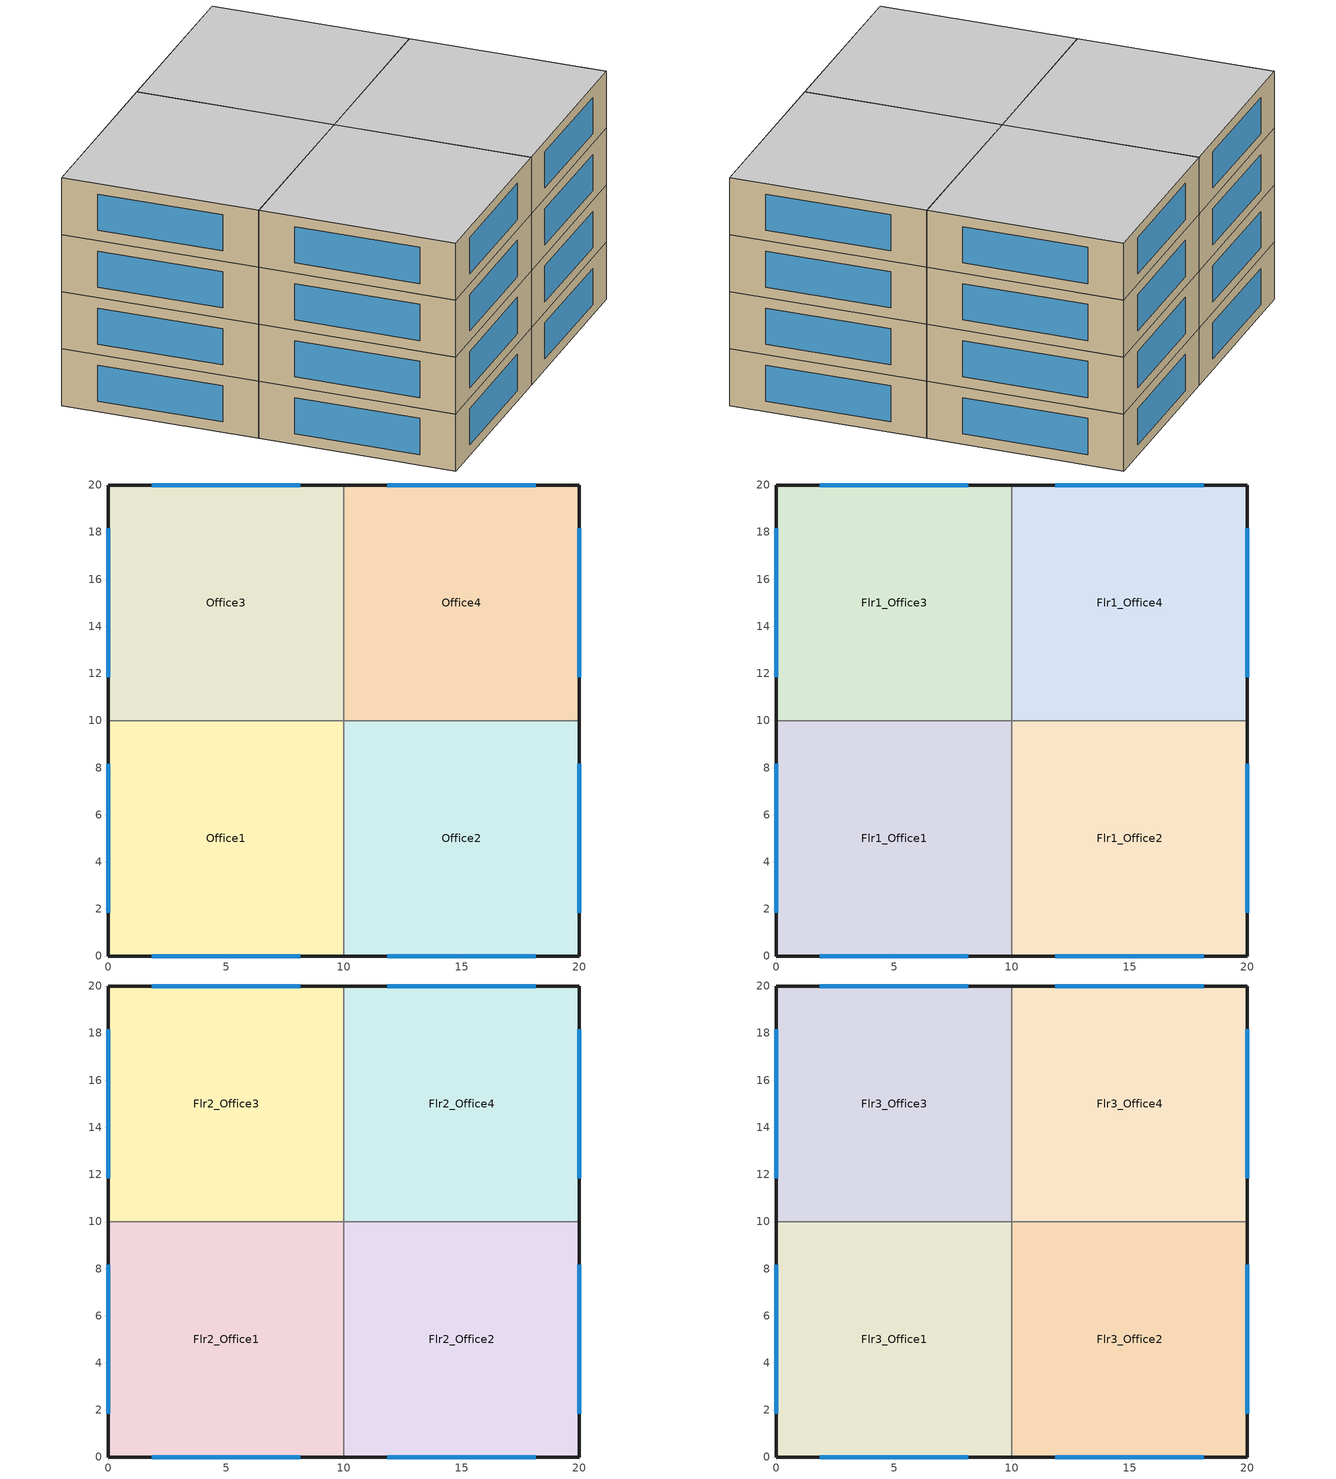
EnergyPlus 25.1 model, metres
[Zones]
Office1
 floor adiabatic (Generic Interior Floor): 10,10 10,0 0,0 0,10 z3
 wall outside (Generic Exterior Wall): 0,10 0,0 10,0 z3:6
 wall to Office2 (Generic Interior Wall): 10,0 10,10 z3:6
 wall to Office3 (Generic Interior Wall): 10,10 0,10 z3:6
 window (Generic Double Pane): 0,8.16 0,1.84 / 1.84,0 8.16,0 z3.55:5.45
 ceiling adiabatic (Generic Interior Ceiling): 0,10 0,0 10,0 10,10 z6
Office2
 floor adiabatic (Generic Interior Floor): 20,10 20,0 10,0 10,10 z3
 wall outside (Generic Exterior Wall): 10,0 20,0 20,10 z3:6
 wall to Office4 (Generic Interior Wall): 20,10 10,10 z3:6
 window (Generic Double Pane): 20,1.84 20,8.16 / 11.84,0 18.16,0 z3.55:5.45
 ceiling adiabatic (Generic Interior Ceiling): 10,10 10,0 20,0 20,10 z6
Office3
 floor adiabatic (Generic Interior Floor): 10,20 10,10 0,10 0,20 z3
 wall outside (Generic Exterior Wall): 10,20 0,20 0,10 z3:6
 wall to Office4 (Generic Interior Wall): 10,10 10,20 z3:6
 window (Generic Double Pane): 8.16,20 1.84,20 / 0,18.16 0,11.84 z3.55:5.45
 ceiling adiabatic (Generic Interior Ceiling): 0,20 0,10 10,10 10,20 z6
Office4
 floor adiabatic (Generic Interior Floor): 20,20 20,10 10,10 10,20 z3
 wall outside (Generic Exterior Wall): 20,10 20,20 10,20 z3:6
 window (Generic Double Pane): 20,11.84 20,18.16 / 18.16,20 11.84,20 z3.55:5.45
 ceiling adiabatic (Generic Interior Ceiling): 10,20 10,10 20,10 20,20 z6
Flr1_Office1
 floor adiabatic (Generic Interior Floor): 10,10 10,0 0,0 0,10 z6
 wall outside (Generic Exterior Wall): 0,10 0,0 10,0 z6:9
 wall to Flr1_Office2 (Generic Interior Wall): 10,0 10,10 z6:9
 wall to Flr1_Office3 (Generic Interior Wall): 10,10 0,10 z6:9
 window (Generic Double Pane): 0,8.16 0,1.84 / 1.84,0 8.16,0 z6.55:8.45
 ceiling adiabatic (Generic Interior Ceiling): 0,10 0,0 10,0 10,10 z9
Flr1_Office2
 floor adiabatic (Generic Interior Floor): 20,10 20,0 10,0 10,10 z6
 wall outside (Generic Exterior Wall): 10,0 20,0 20,10 z6:9
 wall to Flr1_Office4 (Generic Interior Wall): 20,10 10,10 z6:9
 window (Generic Double Pane): 20,1.84 20,8.16 / 11.84,0 18.16,0 z6.55:8.45
 ceiling adiabatic (Generic Interior Ceiling): 10,10 10,0 20,0 20,10 z9
Flr1_Office3
 floor adiabatic (Generic Interior Floor): 10,20 10,10 0,10 0,20 z6
 wall outside (Generic Exterior Wall): 10,20 0,20 0,10 z6:9
 wall to Flr1_Office4 (Generic Interior Wall): 10,10 10,20 z6:9
 window (Generic Double Pane): 8.16,20 1.84,20 / 0,18.16 0,11.84 z6.55:8.45
 ceiling adiabatic (Generic Interior Ceiling): 0,20 0,10 10,10 10,20 z9
Flr1_Office4
 floor adiabatic (Generic Interior Floor): 20,20 20,10 10,10 10,20 z6
 wall outside (Generic Exterior Wall): 20,10 20,20 10,20 z6:9
 window (Generic Double Pane): 20,11.84 20,18.16 / 18.16,20 11.84,20 z6.55:8.45
 ceiling adiabatic (Generic Interior Ceiling): 10,20 10,10 20,10 20,20 z9
Flr2_Office1
 floor adiabatic (Generic Interior Floor): 10,10 10,0 0,0 0,10 z9
 wall outside (Generic Exterior Wall): 0,10 0,0 10,0 z9:12
 wall to Flr2_Office2 (Generic Interior Wall): 10,0 10,10 z9:12
 wall to Flr2_Office3 (Generic Interior Wall): 10,10 0,10 z9:12
 window (Generic Double Pane): 0,8.16 0,1.84 / 1.84,0 8.16,0 z9.55:11.45
 ceiling adiabatic (Generic Interior Ceiling): 0,10 0,0 10,0 10,10 z12
Flr2_Office2
 floor adiabatic (Generic Interior Floor): 20,10 20,0 10,0 10,10 z9
 wall outside (Generic Exterior Wall): 10,0 20,0 20,10 z9:12
 wall to Flr2_Office4 (Generic Interior Wall): 20,10 10,10 z9:12
 window (Generic Double Pane): 20,1.84 20,8.16 / 11.84,0 18.16,0 z9.55:11.45
 ceiling adiabatic (Generic Interior Ceiling): 10,10 10,0 20,0 20,10 z12
Flr2_Office3
 floor adiabatic (Generic Interior Floor): 10,20 10,10 0,10 0,20 z9
 wall outside (Generic Exterior Wall): 10,20 0,20 0,10 z9:12
 wall to Flr2_Office4 (Generic Interior Wall): 10,10 10,20 z9:12
 window (Generic Double Pane): 8.16,20 1.84,20 / 0,18.16 0,11.84 z9.55:11.45
 ceiling adiabatic (Generic Interior Ceiling): 0,20 0,10 10,10 10,20 z12
Flr2_Office4
 floor adiabatic (Generic Interior Floor): 20,20 20,10 10,10 10,20 z9
 wall outside (Generic Exterior Wall): 20,10 20,20 10,20 z9:12
 window (Generic Double Pane): 20,11.84 20,18.16 / 18.16,20 11.84,20 z9.55:11.45
 ceiling adiabatic (Generic Interior Ceiling): 10,20 10,10 20,10 20,20 z12
Flr3_Office1
 floor adiabatic (Generic Interior Floor): 10,10 10,0 0,0 0,10 z12
 wall outside (Generic Exterior Wall): 0,10 0,0 10,0 z12:15
 wall to Flr3_Office2 (Generic Interior Wall): 10,0 10,10 z12:15
 wall to Flr3_Office3 (Generic Interior Wall): 10,10 0,10 z12:15
 window (Generic Double Pane): 0,8.16 0,1.84 / 1.84,0 8.16,0 z12.55:14.45
 ceiling adiabatic (Generic Interior Ceiling): 0,10 0,0 10,0 10,10 z15
Flr3_Office2
 floor adiabatic (Generic Interior Floor): 20,10 20,0 10,0 10,10 z12
 wall outside (Generic Exterior Wall): 10,0 20,0 20,10 z12:15
 wall to Flr3_Office4 (Generic Interior Wall): 20,10 10,10 z12:15
 window (Generic Double Pane): 20,1.84 20,8.16 / 11.84,0 18.16,0 z12.55:14.45
 ceiling adiabatic (Generic Interior Ceiling): 10,10 10,0 20,0 20,10 z15
Flr3_Office3
 floor adiabatic (Generic Interior Floor): 10,20 10,10 0,10 0,20 z12
 wall outside (Generic Exterior Wall): 10,20 0,20 0,10 z12:15
 wall to Flr3_Office4 (Generic Interior Wall): 10,10 10,20 z12:15
 window (Generic Double Pane): 8.16,20 1.84,20 / 0,18.16 0,11.84 z12.55:14.45
 ceiling adiabatic (Generic Interior Ceiling): 0,20 0,10 10,10 10,20 z15
Flr3_Office4
 floor adiabatic (Generic Interior Floor): 20,20 20,10 10,10 10,20 z12
 wall outside (Generic Exterior Wall): 20,10 20,20 10,20 z12:15
 window (Generic Double Pane): 20,11.84 20,18.16 / 18.16,20 11.84,20 z12.55:14.45
 ceiling adiabatic (Generic Interior Ceiling): 10,20 10,10 20,10 20,20 z15
[Building]
OfficeBuilding: North Axis {deg}=0; Terrain=City; Solar Distribution=FullExteriorWithReflections
[Site:Location]
Site 1: Latitude {deg}=0; Longitude {deg}=0; Time Zone {hr}=0; Elevation {m}=0
[Site:WaterMainsTemperature]
Calculation Method=CorrelationFromWeatherFile
[SizingPeriod:DesignDay] Day of Month=21; Dry-Bulb Temperature Range Modifier Type=DefaultMultipliers; Barometric Pressure {Pa}=100453; Rain Indicator=No; Snow Indicator=No; Daylight Saving Time Indicator=No; Begin Environment Reset Mode=FullResetAtBeginEnvironment
Name | Month | Day Type | Maximum Dry-Bulb Temperature {C} | Daily Dry-Bulb Temperature Range {deltaC} | Humidity Condition Type | Wetbulb or DewPoint at Maximum Dry-Bulb {C} | Wind Speed {m/s} | Wind Direction {deg} | Solar Model Indicator | ASHRAE Clear Sky Optical Depth for Beam Irradiance (taub) | ASHRAE Clear Sky Optical Depth for Diffuse Irradiance (taud) | Enthalpy at Maximum Dry-Bulb {J/kg} | Sky Clearness
Montreal-McTavish Ann Clg .4% Condns DB=>MWB | 7 | SummerDesignDay | 30.5 | 9.3 | Wetbulb | 21.8 | 1.9 | 200 | ASHRAETau2017 | 0.418 | 2.331
Montreal-McTavish Ann Clg .4% Condns DP=>MDB | 7 | SummerDesignDay | 26.2 | 8 | Dewpoint | 21.7 | 1.9 | 200 | ASHRAETau2017 | 0.418 | 2.331
Montreal-McTavish Ann Clg .4% Condns Enth=>MDB | 7 | SummerDesignDay | 28.5 | 8 | Enthalpy |  | 1.9 | 200 | ASHRAETau2017 | 0.418 | 2.331 | 70000
Montreal-McTavish Ann Clg .4% Condns WB=>MDB | 7 | SummerDesignDay | 28.4 | 8.3 | Wetbulb | 23.4 | 1.9 | 200 | ASHRAETau2017 | 0.418 | 2.331
Montreal-McTavish Ann Htg 99.6% Condns DB | 1 | WinterDesignDay | -21.3 | 0 | Wetbulb | -21.3 | 2 | 250 | ASHRAEClearSky |  |  |  | 0
Montreal-McTavish Ann Htg Wind 99.6% Condns WS=>MCDB | 1 | WinterDesignDay | -10.4 | 0 | Wetbulb | -10.4 | 5.2 | 250 | ASHRAEClearSky |  |  |  | 0
Montreal-McTavish Ann Hum_n 99.6% Condns DP=>MCDB | 1 | WinterDesignDay | -20.7 | 0 | Dewpoint | -28 | 2 | 250 | ASHRAEClearSky |  |  |  | 0
Montreal-McTavish April .4% Condns DB=>MCWB | 4 | SummerDesignDay | 24.5 | 8.1 | Wetbulb | 15.6 | 2.1 | 200 | ASHRAETau2017 | 0.372 | 2.335
Montreal-McTavish April .4% Condns WB=>MCDB | 4 | SummerDesignDay | 23 | 8.1 | Wetbulb | 16.7 | 2.1 | 200 | ASHRAETau2017 | 0.372 | 2.335
Montreal-McTavish August .4% Condns DB=>MCWB | 8 | SummerDesignDay | 31.7 | 7.9 | Wetbulb | 22.9 | 1.6 | 200 | ASHRAETau2017 | 0.408 | 2.356
Montreal-McTavish August .4% Condns WB=>MCDB | 8 | SummerDesignDay | 29.7 | 7.9 | Wetbulb | 24.2 | 1.6 | 200 | ASHRAETau2017 | 0.408 | 2.356
Montreal-McTavish December .4% Condns DB=>MCWB | 12 | SummerDesignDay | 11.1 | 5.8 | Wetbulb | 9.6 | 1.9 | 200 | ASHRAETau2017 | 0.308 | 2.239
Montreal-McTavish December .4% Condns WB=>MCDB | 12 | SummerDesignDay | 10.7 | 5.8 | Wetbulb | 9.6 | 1.9 | 200 | ASHRAETau2017 | 0.308 | 2.239
Montreal-McTavish February .4% Condns DB=>MCWB | 2 | SummerDesignDay | 8 | 7.2 | Wetbulb | 5.4 | 2 | 200 | ASHRAETau2017 | 0.301 | 2.12
Montreal-McTavish February .4% Condns WB=>MCDB | 2 | SummerDesignDay | 8 | 7.2 | Wetbulb | 6.3 | 2 | 200 | ASHRAETau2017 | 0.301 | 2.12
Montreal-McTavish January .4% Condns DB=>MCWB | 1 | SummerDesignDay | 8.7 | 6.8 | Wetbulb | 7.7 | 2 | 200 | ASHRAETau2017 | 0.288 | 2.162
Montreal-McTavish January .4% Condns WB=>MCDB | 1 | SummerDesignDay | 8.6 | 6.8 | Wetbulb | 7.8 | 2 | 200 | ASHRAETau2017 | 0.288 | 2.162
Montreal-McTavish July .4% Condns DB=>MCWB | 7 | SummerDesignDay | 32.6 | 8 | Wetbulb | 23.6 | 1.6 | 200 | ASHRAETau2017 | 0.418 | 2.331
Montreal-McTavish July .4% Condns WB=>MCDB | 7 | SummerDesignDay | 30.6 | 8 | Wetbulb | 25 | 1.6 | 200 | ASHRAETau2017 | 0.418 | 2.331
Montreal-McTavish June .4% Condns DB=>MCWB | 6 | SummerDesignDay | 31.9 | 8.4 | Wetbulb | 22 | 1.7 | 200 | ASHRAETau2017 | 0.402 | 2.366
Montreal-McTavish June .4% Condns WB=>MCDB | 6 | SummerDesignDay | 29.7 | 8.4 | Wetbulb | 23.6 | 1.7 | 200 | ASHRAETau2017 | 0.402 | 2.366
Montreal-McTavish March .4% Condns DB=>MCWB | 3 | SummerDesignDay | 17.5 | 7.1 | Wetbulb | 11.7 | 2.1 | 200 | ASHRAETau2017 | 0.318 | 2.135
Montreal-McTavish March .4% Condns WB=>MCDB | 3 | SummerDesignDay | 16.4 | 7.1 | Wetbulb | 12.7 | 2.1 | 200 | ASHRAETau2017 | 0.318 | 2.135
Montreal-McTavish May .4% Condns DB=>MCWB | 5 | SummerDesignDay | 30.2 | 8.9 | Wetbulb | 19.4 | 2 | 200 | ASHRAETau2017 | 0.385 | 2.361
Montreal-McTavish May .4% Condns WB=>MCDB | 5 | SummerDesignDay | 27.8 | 8.9 | Wetbulb | 21.2 | 2 | 200 | ASHRAETau2017 | 0.385 | 2.361
Montreal-McTavish November .4% Condns DB=>MCWB | 11 | SummerDesignDay | 18.2 | 5.8 | Wetbulb | 13.6 | 1.8 | 200 | ASHRAETau2017 | 0.32 | 2.49
Montreal-McTavish November .4% Condns WB=>MCDB | 11 | SummerDesignDay | 17 | 5.8 | Wetbulb | 14.9 | 1.8 | 200 | ASHRAETau2017 | 0.32 | 2.49
Montreal-McTavish October .4% Condns DB=>MCWB | 10 | SummerDesignDay | 24.3 | 6.6 | Wetbulb | 18 | 1.7 | 200 | ASHRAETau2017 | 0.335 | 2.515
Montreal-McTavish October .4% Condns WB=>MCDB | 10 | SummerDesignDay | 23.1 | 6.6 | Wetbulb | 19.3 | 1.7 | 200 | ASHRAETau2017 | 0.335 | 2.515
Montreal-McTavish September .4% Condns DB=>MCWB | 9 | SummerDesignDay | 30.4 | 8 | Wetbulb | 22.1 | 1.7 | 200 | ASHRAETau2017 | 0.368 | 2.45
Montreal-McTavish September .4% Condns WB=>MCDB | 9 | SummerDesignDay | 28.1 | 8 | Wetbulb | 23.4 | 1.7 | 200 | ASHRAETau2017 | 0.368 | 2.45
[Material] Thermal Absorptance=0.9
Name | Roughness | Thickness {m} | Conductivity {W/m-K} | Density {kg/m3} | Specific Heat {J/kg-K} | Solar Absorptance | Visible Absorptance
Generic 50mm Insulation | MediumRough | 0.05 | 0.03 | 43 | 1210 | 0.7 | 0.7
Generic Acoustic Tile | MediumSmooth | 0.02 | 0.06 | 368 | 590 | 0.2 | 0.2
Generic Brick | MediumRough | 0.1 | 0.9 | 1920 | 790 | 0.65 | 0.65
Generic Ceiling Air Gap | Smooth | 0.1 | 0.556 | 1.28 | 1000 | 0.7 | 0.7
Generic Gypsum Board | MediumSmooth | 0.0127 | 0.16 | 800 | 1090 | 0.5 | 0.5
Generic LW Concrete | MediumRough | 0.1 | 0.53 | 1280 | 840 | 0.8 | 0.8
Generic Wall Air Gap | Smooth | 0.1 | 0.667 | 1.28 | 1000 | 0.7 | 0.7
[WindowMaterial:Gas]
Generic Window Air Gap: Gas Type=Air; Thickness {m}=0.0127
[WindowMaterial:Glazing] Optical Data Type=SpectralAverage; Thickness {m}=0.006; Infrared Transmittance at Normal Incidence=0; Front Side Infrared Hemispherical Emissivity=0.84; Conductivity {W/m-K}=1; Dirt Correction Factor for Solar and Visible Transmittance=1; Solar Diffusing=No
Name | Solar Transmittance at Normal Incidence | Front Side Solar Reflectance at Normal Incidence | Back Side Solar Reflectance at Normal Incidence | Visible Transmittance at Normal Incidence | Front Side Visible Reflectance at Normal Incidence | Back Side Visible Reflectance at Normal Incidence | Back Side Infrared Hemispherical Emissivity
Generic Clear Glass | 0.77 | 0.07 | 0.07 | 0.88 | 0.08 | 0.08 | 0.84
Generic Low-e Glass | 0.45 | 0.36 | 0.36 | 0.71 | 0.21 | 0.21 | 0.047
[Construction]
Generic Double Pane: Generic Low-e Glass, Generic Window Air Gap, Generic Clear Glass
Generic Exterior Wall: Generic Brick, Generic LW Concrete, Generic 50mm Insulation, Generic Wall Air Gap, Generic Gypsum Board
Generic Interior Ceiling: Generic LW Concrete, Generic Ceiling Air Gap, Generic Acoustic Tile
Generic Interior Floor: Generic Acoustic Tile, Generic Ceiling Air Gap, Generic LW Concrete
Generic Interior Wall: Generic Gypsum Board, Generic Wall Air Gap, Generic Gypsum Board
[Zone] Multiplier=1; Ceiling Height {m}=3; Volume {m3}=300; Part of Total Floor Area=Yes
Flr1_Office1; Flr1_Office2; Flr1_Office3; Flr1_Office4; Flr2_Office1; Flr2_Office2; Flr2_Office3; Flr2_Office4; Flr3_Office1; Flr3_Office2; Flr3_Office3; Flr3_Office4; Office1; Office2; Office3; Office4
[Space] Volume {m3}=300; Space Type=Generic Office Program
Name | Zone
Flr1_Office1_Space | Flr1_Office1
Flr1_Office2_Space | Flr1_Office2
Flr1_Office3_Space | Flr1_Office3
Flr1_Office4_Space | Flr1_Office4
Flr2_Office1_Space | Flr2_Office1
Flr2_Office2_Space | Flr2_Office2
Flr2_Office3_Space | Flr2_Office3
Flr2_Office4_Space | Flr2_Office4
Flr3_Office1_Space | Flr3_Office1
Flr3_Office2_Space | Flr3_Office2
Flr3_Office3_Space | Flr3_Office3
Flr3_Office4_Space | Flr3_Office4
Office1_Space | Office1
Office2_Space | Office2
Office3_Space | Office3
Office4_Space | Office4
[SpaceList]
Generic Office Program: Office1_Space, Flr3_Office3_Space, Office3_Space, Flr3_Office1_Space, Flr3_Office2_Space, Flr2_Office4_Space, Flr3_Office4_Space, Flr2_Office3_Space, Flr1_Office1_Space, Flr2_Office2_Space, Flr2_Office1_Space, Flr1_Office3_Space, Flr1_Office4_Space, Office2_Space, Flr1_Office2_Space, Office4_Space
[Lights]
Generic Office Lighting: Zone or ZoneList or Space or SpaceList=Generic Office Program; Schedule=Generic Office Lighting; Design Level Calculation Method=Watts/Area; Watts per Floor Area {W/m2}=10.55; Return Air Fraction=0; Fraction Radiant=0.7; Fraction Visible=0.2; Fraction Replaceable=1
[People]
Generic Office People: Zone or ZoneList or Space or SpaceList=Generic Office Program; Number of People Schedule=Generic Office Occupancy; Number of People Calculation Method=People/Area; People per Floor Area {person/m2}=0.0565; Fraction Radiant=0.3; Activity Level Schedule=Seated Adult Activity
[ElectricEquipment]
Generic Office Equipment: Zone or ZoneList or Space or SpaceList=Generic Office Program; Schedule=Generic Office Equipment; Design Level Calculation Method=Watts/Area; Watts per Floor Area {W/m2}=10.33; Fraction Latent=0; Fraction Radiant=0.5; Fraction Lost=0
[ZoneInfiltration:DesignFlowRate]
Generic Office Infiltration: Zone or ZoneList or Space or SpaceList=Generic Office Program; Schedule=Generic Office Infiltration; Design Flow Rate Calculation Method=Flow/ExteriorArea; Flow Rate per Exterior Surface Area {m3/s-m2}=0.0002266; Constant Term Coefficient=1; Temperature Term Coefficient=0; Velocity Term Coefficient=0; Density Basis=Outdoor
[ZoneControl:Thermostat] Temperature Difference Between Cutout And Setpoint {deltaC}=0
Name | Zone or ZoneList | Control Type Schedule | Control 1
Flr1_Office1 Thermostat | Flr1_Office1 | Flr1_Office1 Thermostat Schedule | Generic Office Setpoints..Flr1_Office1
Flr1_Office2 Thermostat | Flr1_Office2 | Flr1_Office2 Thermostat Schedule | Generic Office Setpoints..Flr1_Office2
Flr1_Office3 Thermostat | Flr1_Office3 | Flr1_Office3 Thermostat Schedule | Generic Office Setpoints..Flr1_Office3
Flr1_Office4 Thermostat | Flr1_Office4 | Flr1_Office4 Thermostat Schedule | Generic Office Setpoints..Flr1_Office4
Flr2_Office1 Thermostat | Flr2_Office1 | Flr2_Office1 Thermostat Schedule | Generic Office Setpoints..Flr2_Office1
Flr2_Office2 Thermostat | Flr2_Office2 | Flr2_Office2 Thermostat Schedule | Generic Office Setpoints..Flr2_Office2
Flr2_Office3 Thermostat | Flr2_Office3 | Flr2_Office3 Thermostat Schedule | Generic Office Setpoints..Flr2_Office3
Flr2_Office4 Thermostat | Flr2_Office4 | Flr2_Office4 Thermostat Schedule | Generic Office Setpoints..Flr2_Office4
Flr3_Office1 Thermostat | Flr3_Office1 | Flr3_Office1 Thermostat Schedule | Generic Office Setpoints..Flr3_Office1
Flr3_Office2 Thermostat | Flr3_Office2 | Flr3_Office2 Thermostat Schedule | Generic Office Setpoints..Flr3_Office2
Flr3_Office3 Thermostat | Flr3_Office3 | Flr3_Office3 Thermostat Schedule | Generic Office Setpoints..Flr3_Office3
Flr3_Office4 Thermostat | Flr3_Office4 | Flr3_Office4 Thermostat Schedule | Generic Office Setpoints..Flr3_Office4
Office1 Thermostat | Office1 | Office1 Thermostat Schedule | Generic Office Setpoints..Office1
Office2 Thermostat | Office2 | Office2 Thermostat Schedule | Generic Office Setpoints..Office2
Office3 Thermostat | Office3 | Office3 Thermostat Schedule | Generic Office Setpoints..Office3
Office4 Thermostat | Office4 | Office4 Thermostat Schedule | Generic Office Setpoints..Office4
[ThermostatSetpoint:DualSetpoint] Heating Setpoint Temperature Schedule=Generic Office Heating; Cooling Setpoint Temperature Schedule=Generic Office Cooling
Generic Office Setpoints..Flr1_Office1; Generic Office Setpoints..Flr1_Office2; Generic Office Setpoints..Flr1_Office3; Generic Office Setpoints..Flr1_Office4; Generic Office Setpoints..Flr2_Office1; Generic Office Setpoints..Flr2_Office2; Generic Office Setpoints..Flr2_Office3; Generic Office Setpoints..Flr2_Office4; Generic Office Setpoints..Flr3_Office1; Generic Office Setpoints..Flr3_Office2; Generic Office Setpoints..Flr3_Office3; Generic Office Setpoints..Flr3_Office4; Generic Office Setpoints..Office1; Generic Office Setpoints..Office2; Generic Office Setpoints..Office3; Generic Office Setpoints..Office4
[ZoneHVAC:IdealLoadsAirSystem] Maximum Heating Supply Air Temperature {C}=50; Minimum Cooling Supply Air Temperature {C}=13; Heating Limit=LimitCapacity; Maximum Sensible Heating Capacity {W}=Autosize; Cooling Limit=LimitFlowRateAndCapacity; Maximum Cooling Air Flow Rate {m3/s}=Autosize; Maximum Total Cooling Capacity {W}=Autosize; Dehumidification Control Type=None; Design Specification Outdoor Air Object=Generic Office Ventilation; Demand Controlled Ventilation Type=None; Outdoor Air Economizer Type=DifferentialDryBulb; Sensible Heat Recovery Effectiveness=0; Latent Heat Recovery Effectiveness=0
Flr1_Office1 Ideal Loads Air System; Flr1_Office2 Ideal Loads Air System; Flr1_Office3 Ideal Loads Air System; Flr1_Office4 Ideal Loads Air System; Flr2_Office1 Ideal Loads Air System; Flr2_Office2 Ideal Loads Air System; Flr2_Office3 Ideal Loads Air System; Flr2_Office4 Ideal Loads Air System; Flr3_Office1 Ideal Loads Air System; Flr3_Office2 Ideal Loads Air System; Flr3_Office3 Ideal Loads Air System; Flr3_Office4 Ideal Loads Air System; Office1 Ideal Loads Air System; Office2 Ideal Loads Air System; Office3 Ideal Loads Air System; Office4 Ideal Loads Air System
[DesignSpecification:OutdoorAir]
Generic Office Ventilation: Outdoor Air Method=Sum; Outdoor Air Flow per Person {m3/s-person}=0.00236; Outdoor Air Flow per Zone Floor Area {m3/s-m2}=0.000305; Outdoor Air Flow per Zone {m3/s}=0; Outdoor Air Flow Air Changes per Hour {1/hr}=0
[Zone equipment]
Flr1_Office1: Flr1_Office1 Ideal Loads Air System
Flr1_Office2: Flr1_Office2 Ideal Loads Air System
Flr1_Office3: Flr1_Office3 Ideal Loads Air System
Flr1_Office4: Flr1_Office4 Ideal Loads Air System
Flr2_Office1: Flr2_Office1 Ideal Loads Air System
Flr2_Office2: Flr2_Office2 Ideal Loads Air System
Flr2_Office3: Flr2_Office3 Ideal Loads Air System
Flr2_Office4: Flr2_Office4 Ideal Loads Air System
Flr3_Office1: Flr3_Office1 Ideal Loads Air System
Flr3_Office2: Flr3_Office2 Ideal Loads Air System
Flr3_Office3: Flr3_Office3 Ideal Loads Air System
Flr3_Office4: Flr3_Office4 Ideal Loads Air System
Office1: Office1 Ideal Loads Air System
Office2: Office2 Ideal Loads Air System
Office3: Office3 Ideal Loads Air System
Office4: Office4 Ideal Loads Air System
[Sizing:Zone] Zone Cooling Design Supply Air Temperature Input Method=SupplyAirTemperature; Zone Cooling Design Supply Air Temperature {C}=14; Zone Cooling Design Supply Air Temperature Difference {deltaC}=11.11; Zone Heating Design Supply Air Temperature Input Method=SupplyAirTemperature; Zone Heating Design Supply Air Temperature {C}=40; Zone Heating Design Supply Air Temperature Difference {deltaC}=11.11; Zone Cooling Design Supply Air Humidity Ratio {kgWater/kgDryAir}=0.0085; Zone Heating Design Supply Air Humidity Ratio {kgWater/kgDryAir}=0.008; Design Specification Outdoor Air Object=Generic Office Ventilation; Cooling Design Air Flow Method=DesignDay; Cooling Design Air Flow Rate {m3/s}=0; Cooling Minimum Air Flow per Zone Floor Area {m3/s-m2}=0.000762; Cooling Minimum Air Flow {m3/s}=0; Cooling Minimum Air Flow Fraction=0; Heating Design Air Flow Method=DesignDay; Heating Design Air Flow Rate {m3/s}=0; Heating Maximum Air Flow per Zone Floor Area {m3/s-m2}=0.002032; Heating Maximum Air Flow {m3/s}=0.141576; Heating Maximum Air Flow Fraction=0.3; Account for Dedicated Outdoor Air System=No; Zone Load Sizing Method=Sensible Load Only No Latent Load; Zone Latent Cooling Design Supply Air Humidity Ratio Input Method=HumidityRatioDifference; Zone Cooling Design Supply Air Humidity Ratio Difference {kgWater/kgDryAir}=0.005; Zone Latent Heating Design Supply Air Humidity Ratio Input Method=HumidityRatioDifference; Zone Humidification Design Supply Air Humidity Ratio Difference {kgWater/kgDryAir}=0.005; Type of Space Sum to Use=Coincident
Flr1_Office1; Flr1_Office2; Flr1_Office3; Flr1_Office4; Flr2_Office1; Flr2_Office2; Flr2_Office3; Flr2_Office4; Flr3_Office1; Flr3_Office2; Flr3_Office3; Flr3_Office4; Office1; Office2; Office3; Office4
[Schedule:Day:Interval]
OfficeMedium BLDG_LIGHT_SCH_2013_Sun: No, 06:00, 0.05, 18:00, 0.0431163, 24:00, 0.05
{399979f5-50e6-4966-b053-fbb79ae1eaf1}: No, 05:00, 0.05, 06:00, 0.1, 07:00, 0.0862326, 08:00, 0.258698, 17:00, 0.776093, 18:00, 0.431163, 20:00, 0.258698, 22:00, 0.172465, 23:00, 0.0862326, 24:00, 0.0431163
{90137ae9-00fe-4058-84eb-68fd4e824ef1}; {dbdc34c4-5639-4abe-81e2-dab4ec01769c}: No, 06:00, 0.05, 08:00, 0.0862326, 12:00, 0.258698, 17:00, 0.129349, 19:00, 0.0431163, 24:00, 0.05
{5c8fd9d4-a978-4887-a359-659da51f9f06}; {f7275d1d-b00a-41e8-94f4-71e6db916598}; OfficeMedium INFIL_SCH_PNNL_Default; {a55ec9a2-0222-4582-8db5-373b21a6fc36}: No, 24:00, 1
{3e6cc72b-9faa-4fd5-9e35-975f0bc06cdb}; {b11d874c-d3c0-4379-85a0-7251280f7f6a}; {112bc54a-3562-4090-89dd-1ba791a8f01d}: No, 24:00, 0
OfficeMedium BLDG_OCC_SCH_Default; {fa139b46-8456-449b-9934-3f8b7f768b32}: No, 06:00, 0, 18:00, 0.05, 24:00, 0
{c91eb3d9-bb0b-4551-8aef-02f6a3947798}: No, 06:00, 0, 07:00, 0.1, 08:00, 0.2, 12:00, 0.95, 13:00, 0.5, 17:00, 0.95, 18:00, 0.3, 22:00, 0.1, 24:00, 0.05
{0f32b44f-c6bf-41a2-89c6-0e060a6bcb4a}: No, 06:00, 0, 08:00, 0.1, 12:00, 0.3, 17:00, 0.1, 19:00, 0.05, 24:00, 0
{053d18cf-0a2b-4eb9-afa9-4f0cedd6db50}: No, 06:00, 0, 22:00, 1, 24:00, 0.05
Seated Adult Activity_Day Schedule: No, 24:00, 120
OfficeMedium BLDG_EQUIP_SCH_2013_Sun: No, 06:00, 0.230755, 18:00, 0.288107, 24:00, 0.230755
{39d45856-4ee8-4f67-8fff-da1233384bf5}: No, 06:00, 0.307674, 08:00, 0.381235, 12:00, 0.857778, 13:00, 0.76247, 17:00, 0.857778, 18:00, 0.476543, 24:00, 0.381235
{81ec8cb8-b78f-4469-acef-aad7727f6076}; {e7964eb4-366c-4b15-ab3f-d88b66dede42}: No, 06:00, 0.230755, 08:00, 0.381235, 12:00, 0.476543, 17:00, 0.33358, 19:00, 0.285926, 24:00, 0.230755
OfficeMedium HTGSETP_SCH_YES_OPTIMUM_Default; {088082f1-3434-409f-9abe-df7ccd4526b4}; {be698d6a-9d4f-4113-8842-c67995648ab7}: No, 24:00, 15.6
{f9600f5e-f969-4c82-92ea-1a653c65f544}: No, 05:00, 15.6, 06:00, 17.8, 07:00, 20, 22:00, 21, 24:00, 15.6
{a6840780-9756-4039-94e9-275ee7463ae1}: No, 05:00, 15.6, 06:00, 17.8, 07:00, 20, 17:00, 21, 24:00, 15.6
{3521c680-6629-4f7b-b028-364808a1e6fb}: No, 05:00, 15.6, 06:00, 17.6, 07:00, 19.6, 22:00, 21, 24:00, 15.6
OfficeMedium CLGSETP_SCH_YES_OPTIMUM_Default; {bcbee1c8-8571-488c-8905-0ccfcfad97d8}; {29a8c7f6-554a-419c-b734-4373086d3953}: No, 24:00, 26.7
{36b8004e-1a3e-4be0-9b8c-d06afd8ede1f}: No, 05:00, 26.7, 06:00, 25.6, 07:00, 25, 22:00, 24, 24:00, 26.7
{bd32b3ad-f4af-488e-a7fc-36535fb9841f}: No, 05:00, 26.7, 06:00, 25.7, 07:00, 25, 17:00, 24, 24:00, 26.7
{1e8ae848-f878-46b6-aed0-35468439ca7e}: No, 05:00, 26.7, 06:00, 25.7, 07:00, 25, 22:00, 24, 24:00, 26.7
{24beed51-c088-4a52-a96d-ec3dbcd190c1}; {59138a8c-8e0a-4045-bb3d-f489a17f0f44}: No, 06:00, 1, 22:00, 0.25, 24:00, 1
{310c4eb4-6492-45fd-87fa-656c110fd7ff}; {d1f7005b-9f1a-4d41-8323-0177ec070a4f}: No, 06:00, 1, 18:00, 0.25, 24:00, 1
[Schedule:Week:Daily]
Generic Office Lighting Week Rule - Jan1-Dec31: OfficeMedium BLDG_LIGHT_SCH_2013_Sun, {399979f5-50e6-4966-b053-fbb79ae1eaf1}, {399979f5-50e6-4966-b053-fbb79ae1eaf1}, {399979f5-50e6-4966-b053-fbb79ae1eaf1}, {399979f5-50e6-4966-b053-fbb79ae1eaf1}, {399979f5-50e6-4966-b053-fbb79ae1eaf1}, {90137ae9-00fe-4058-84eb-68fd4e824ef1}, {dbdc34c4-5639-4abe-81e2-dab4ec01769c}, {5c8fd9d4-a978-4887-a359-659da51f9f06}, {3e6cc72b-9faa-4fd5-9e35-975f0bc06cdb}, OfficeMedium BLDG_LIGHT_SCH_2013_Sun, OfficeMedium BLDG_LIGHT_SCH_2013_Sun
Generic Office Occupancy Week Rule - Jan1-Dec31: OfficeMedium BLDG_OCC_SCH_Default, {c91eb3d9-bb0b-4551-8aef-02f6a3947798}, {c91eb3d9-bb0b-4551-8aef-02f6a3947798}, {c91eb3d9-bb0b-4551-8aef-02f6a3947798}, {c91eb3d9-bb0b-4551-8aef-02f6a3947798}, {c91eb3d9-bb0b-4551-8aef-02f6a3947798}, {0f32b44f-c6bf-41a2-89c6-0e060a6bcb4a}, {fa139b46-8456-449b-9934-3f8b7f768b32}, {053d18cf-0a2b-4eb9-afa9-4f0cedd6db50}, {b11d874c-d3c0-4379-85a0-7251280f7f6a}, OfficeMedium BLDG_OCC_SCH_Default, OfficeMedium BLDG_OCC_SCH_Default
Seated Adult Activity Week Rule - Jan1-Dec31: Seated Adult Activity_Day Schedule, Seated Adult Activity_Day Schedule, Seated Adult Activity_Day Schedule, Seated Adult Activity_Day Schedule, Seated Adult Activity_Day Schedule, Seated Adult Activity_Day Schedule, Seated Adult Activity_Day Schedule, Seated Adult Activity_Day Schedule, Seated Adult Activity_Day Schedule, Seated Adult Activity_Day Schedule, Seated Adult Activity_Day Schedule, Seated Adult Activity_Day Schedule
Generic Office Equipment Week Rule - Jan1-Dec31: OfficeMedium BLDG_EQUIP_SCH_2013_Sun, {39d45856-4ee8-4f67-8fff-da1233384bf5}, {39d45856-4ee8-4f67-8fff-da1233384bf5}, {39d45856-4ee8-4f67-8fff-da1233384bf5}, {39d45856-4ee8-4f67-8fff-da1233384bf5}, {39d45856-4ee8-4f67-8fff-da1233384bf5}, {81ec8cb8-b78f-4469-acef-aad7727f6076}, {e7964eb4-366c-4b15-ab3f-d88b66dede42}, {f7275d1d-b00a-41e8-94f4-71e6db916598}, {112bc54a-3562-4090-89dd-1ba791a8f01d}, OfficeMedium BLDG_EQUIP_SCH_2013_Sun, OfficeMedium BLDG_EQUIP_SCH_2013_Sun
Generic Office Heating Week Rule - Jan1-Dec31: OfficeMedium HTGSETP_SCH_YES_OPTIMUM_Default, {f9600f5e-f969-4c82-92ea-1a653c65f544}, {f9600f5e-f969-4c82-92ea-1a653c65f544}, {f9600f5e-f969-4c82-92ea-1a653c65f544}, {f9600f5e-f969-4c82-92ea-1a653c65f544}, {f9600f5e-f969-4c82-92ea-1a653c65f544}, {a6840780-9756-4039-94e9-275ee7463ae1}, {be698d6a-9d4f-4113-8842-c67995648ab7}, {088082f1-3434-409f-9abe-df7ccd4526b4}, {3521c680-6629-4f7b-b028-364808a1e6fb}, OfficeMedium HTGSETP_SCH_YES_OPTIMUM_Default, OfficeMedium HTGSETP_SCH_YES_OPTIMUM_Default
Generic Office Cooling Week Rule - Jan1-Dec31: OfficeMedium CLGSETP_SCH_YES_OPTIMUM_Default, {36b8004e-1a3e-4be0-9b8c-d06afd8ede1f}, {36b8004e-1a3e-4be0-9b8c-d06afd8ede1f}, {36b8004e-1a3e-4be0-9b8c-d06afd8ede1f}, {36b8004e-1a3e-4be0-9b8c-d06afd8ede1f}, {36b8004e-1a3e-4be0-9b8c-d06afd8ede1f}, {bd32b3ad-f4af-488e-a7fc-36535fb9841f}, {29a8c7f6-554a-419c-b734-4373086d3953}, {1e8ae848-f878-46b6-aed0-35468439ca7e}, {bcbee1c8-8571-488c-8905-0ccfcfad97d8}, OfficeMedium CLGSETP_SCH_YES_OPTIMUM_Default, OfficeMedium CLGSETP_SCH_YES_OPTIMUM_Default
Generic Office Infiltration Week Rule - Jan1-Dec31: OfficeMedium INFIL_SCH_PNNL_Default, {59138a8c-8e0a-4045-bb3d-f489a17f0f44}, {59138a8c-8e0a-4045-bb3d-f489a17f0f44}, {59138a8c-8e0a-4045-bb3d-f489a17f0f44}, {59138a8c-8e0a-4045-bb3d-f489a17f0f44}, {59138a8c-8e0a-4045-bb3d-f489a17f0f44}, {310c4eb4-6492-45fd-87fa-656c110fd7ff}, {a55ec9a2-0222-4582-8db5-373b21a6fc36}, {24beed51-c088-4a52-a96d-ec3dbcd190c1}, {d1f7005b-9f1a-4d41-8323-0177ec070a4f}, OfficeMedium INFIL_SCH_PNNL_Default, OfficeMedium INFIL_SCH_PNNL_Default
[Schedule:Year]
Generic Office Lighting: Generic Office Lighting Week Rule - Jan1-Dec31, 1, 1, 12, 31
Generic Office Occupancy: Generic Office Occupancy Week Rule - Jan1-Dec31, 1, 1, 12, 31
Seated Adult Activity: Seated Adult Activity Week Rule - Jan1-Dec31, 1, 1, 12, 31
Generic Office Equipment: Generic Office Equipment Week Rule - Jan1-Dec31, 1, 1, 12, 31
Generic Office Heating: Generic Office Heating Week Rule - Jan1-Dec31, 1, 1, 12, 31
Generic Office Cooling: Generic Office Cooling Week Rule - Jan1-Dec31, 1, 1, 12, 31
Generic Office Infiltration: Generic Office Infiltration Week Rule - Jan1-Dec31, 1, 1, 12, 31
[Schedule:Compact]
Flr1_Office1 Thermostat Schedule; Flr1_Office2 Thermostat Schedule; Flr1_Office3 Thermostat Schedule; Flr1_Office4 Thermostat Schedule; Flr2_Office1 Thermostat Schedule; Flr2_Office2 Thermostat Schedule; Flr2_Office3 Thermostat Schedule; Flr2_Office4 Thermostat Schedule; Flr3_Office1 Thermostat Schedule; Flr3_Office2 Thermostat Schedule; Flr3_Office3 Thermostat Schedule; Flr3_Office4 Thermostat Schedule; Office1 Thermostat Schedule; Office2 Thermostat Schedule; Office3 Thermostat Schedule; Office4 Thermostat Schedule: Through: 12/31, For: AllDays, Until: 24:00, 4
